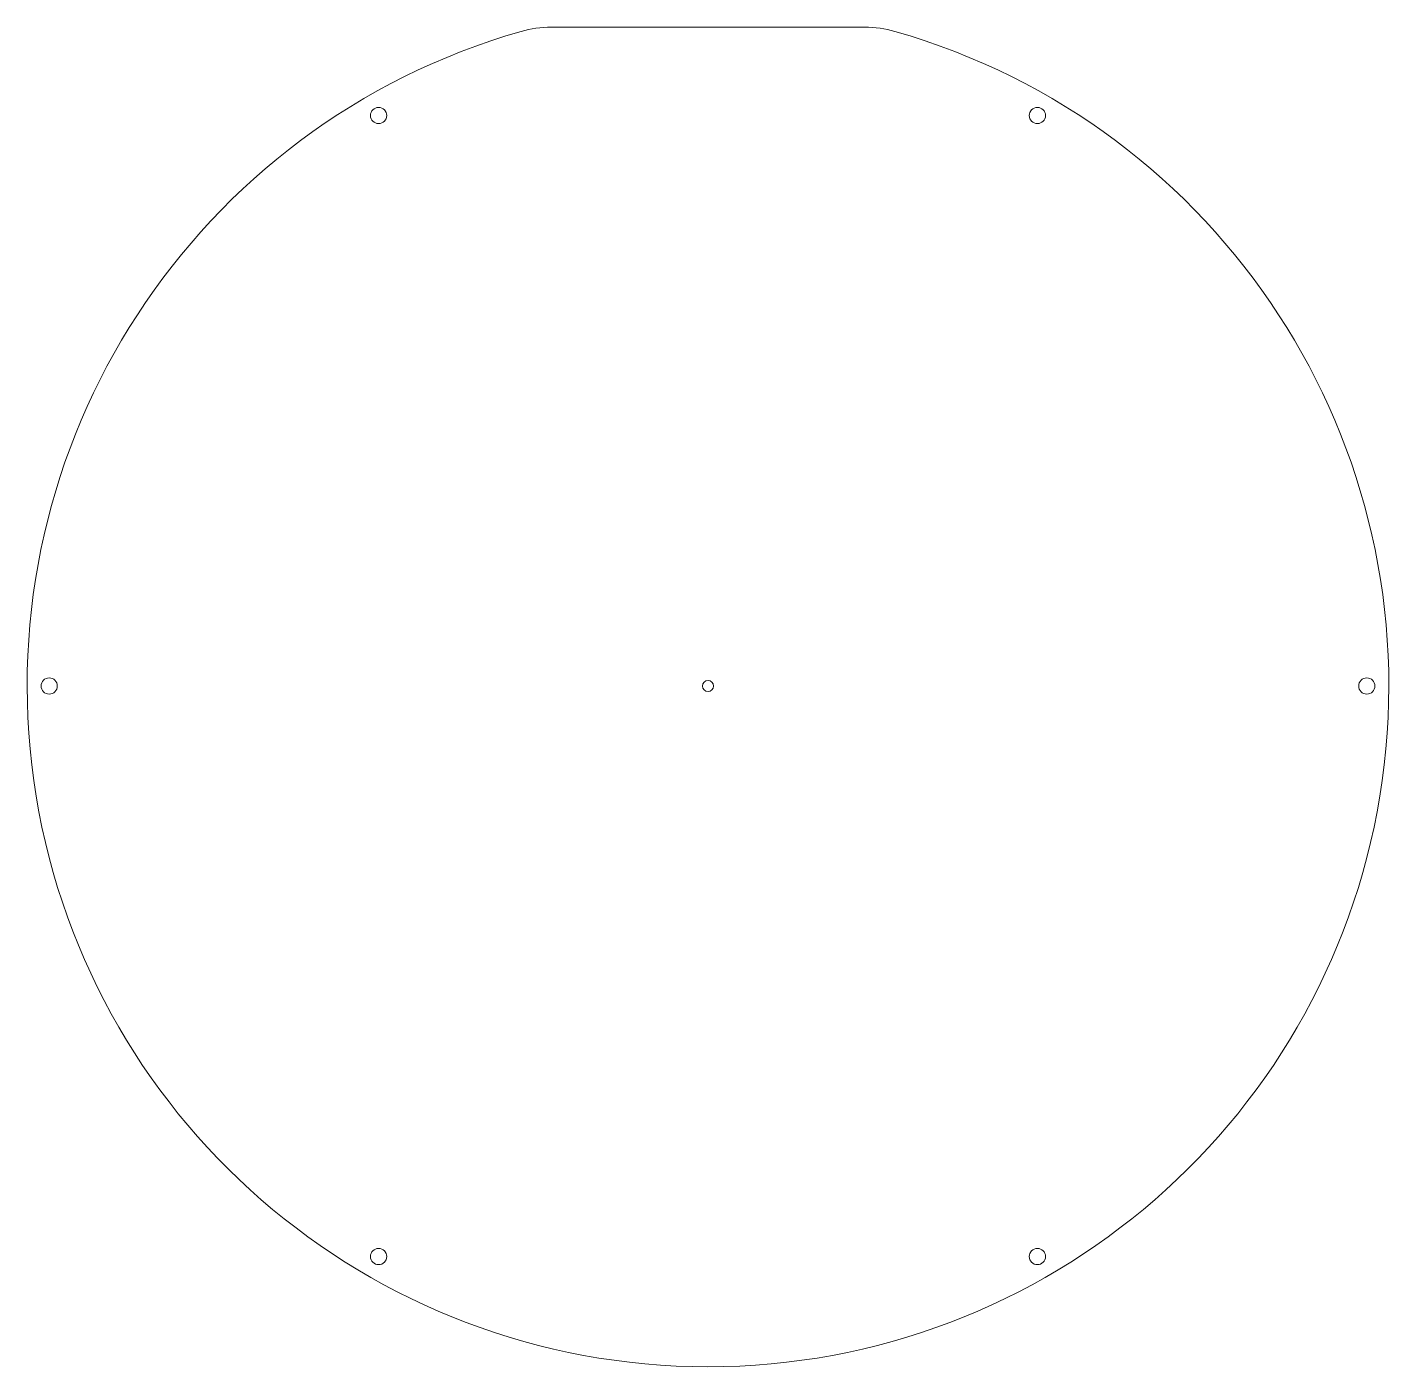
# Model space of a CAD drawing. Header units: millimetres. Extents: x -155 to 155, y -155 to 150.
import ezdxf

# ---------------------------------------------------------------- set-up
doc = ezdxf.new("R2010")
doc.units = ezdxf.units.MM

msp = doc.modelspace()

# ---------------------------------------------------------------- linework, layer by layer
at = {"color": 7, "linetype": 'Continuous', "lineweight": 15}
msp.add_line((35.71, 150), (-35.71, 150), dxfattribs=at)
for centre, radius in [((-75, 129.9), 1.85), ((75, 129.9), 1.85), ((-150, 0), 1.85), ((0, 0), 1.25), ((150, 0), 1.85), ((-75, -129.9), 1.85), ((75, -129.9), 1.85)]:
    msp.add_circle(centre, radius, dxfattribs=at)
for centre, radius, start, end in [((0, 0), 155, 105.9424, 74.0576), ((-35.71, 125), 25, 90, 105.9424), ((35.71, 125), 25, 74.0576, 90)]:
    msp.add_arc(centre, radius, start, end, dxfattribs=at)

doc.saveas('drawing.dxf')
